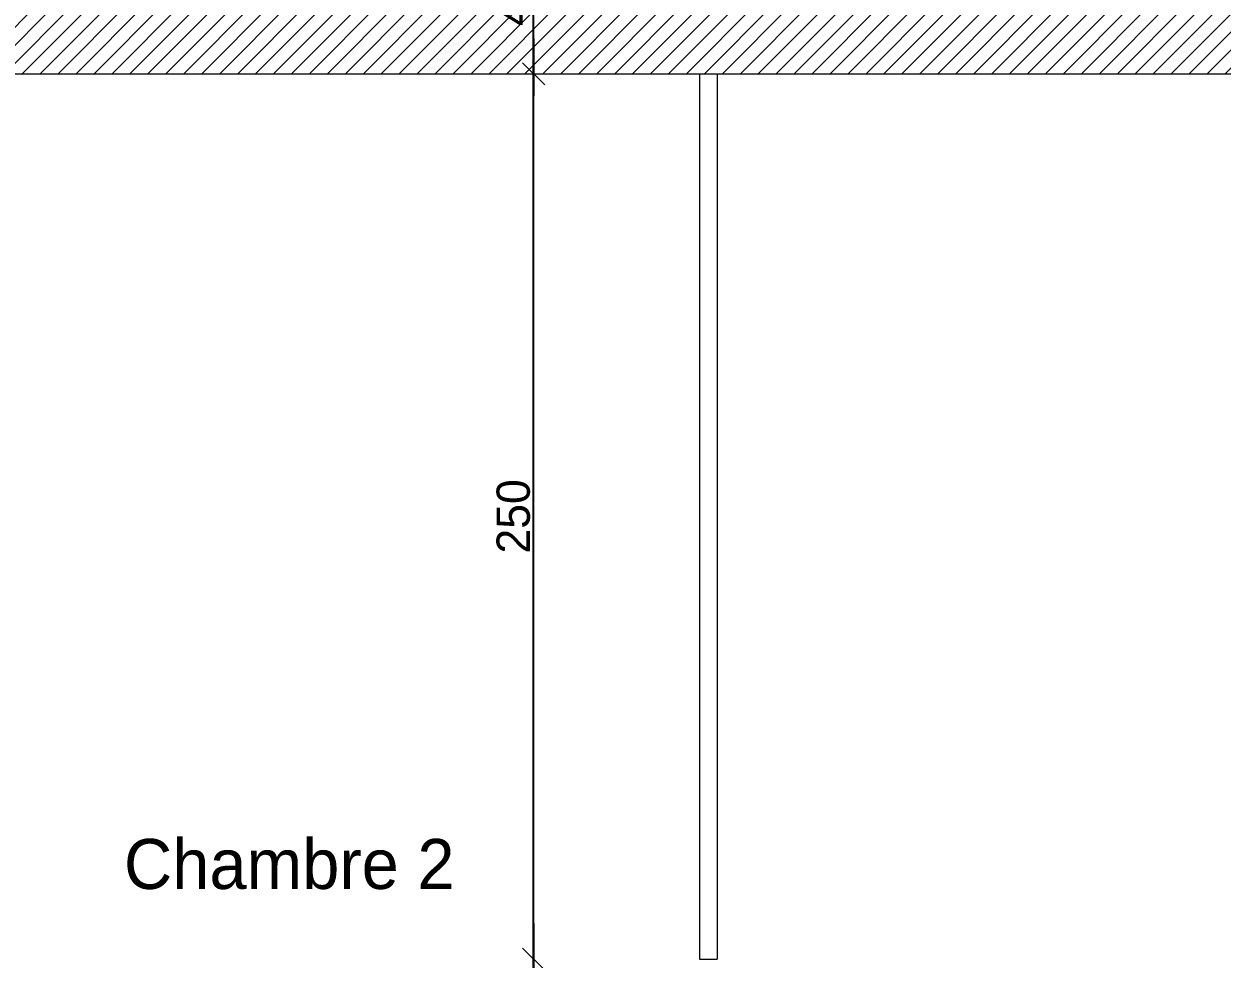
# Model space of a CAD drawing. Header units: centimetres. Extents: x -6341 to 23117, y -10090 to 8065.
# Drawn here: x 5617.1 to 5955.6, y -4466.4 to -4202.3 of the extents above; entities that cross this region are included whole.
import ezdxf

# ---------------------------------------------------------------- set-up
doc = ezdxf.new("R2010")
doc.units = ezdxf.units.CM
doc.header["$LTSCALE"] = 12.7
doc.header["$PDMODE"] = 1
doc.header["$PDSIZE"] = -2
doc.linetypes.add('VW-01', pattern=[0.83312, 0.41656, -0.41656])
doc.layers.get('0').update_dxf_attribs({"lineweight": 5})
for name, color, linetype, lineweight in [('B Général', 7, 'Continuous', 5), ('C ANNOTATIONS-cotation', 7, 'Continuous', 5), ('C ANNOTATIONS-texte', 7, 'Continuous', 5)]:
    doc.layers.add(name, color=color, linetype=linetype, lineweight=lineweight)
doc.styles.add('Arial', font='arial.ttf')
doc.styles.add('Eurostile', font='')
doc.styles.get('Eurostile').set_extended_font_data('Eurostile')
doc.dimstyles.new('100é', dxfattribs={"dimtxt": 30.30306, "dimasz": 6.232178, "dimexe": 0, "dimexo": 25, "dimgap": 1, "dimtad": 1, "dimdec": 1, "dimtxsty": 'Arial', "dimblk": 'VW_SLASH', "dimblk1": 'VW_SLASH', "dimblk2": 'VW_SLASH', "dimcen": 0, "dimdle": 10, "dimse1": 1, "dimse2": 1, "dimazin": 0, "dimtfac": 1, "dimtdec": 1, "dimtix": 1, "dimtmove": 0, "dimatfit": 0, "dimldrblk": 'VW_FILLEDARROW', "dimfxl": 1, "dimfrac": 2, "dimtolj": 1, "dimarcsym": 0})

# ---------------------------------------------------------------- blocks, each defined once
blk = doc.blocks.new('VW_SLASH')
at = {"color": 0, "linetype": 'ByBlock', "lineweight": -2}
blk.add_line((1.605, 0), (-1, 0), dxfattribs=at)
at = {"color": 0, "linetype": 'VW-01', "lineweight": 20, "flags": 128}
blk.add_lwpolyline([(0.5, 0.5), (-0.5, -0.5)], dxfattribs=at)
blk = doc.blocks.new('*D1317')
at = {"layer": 'C ANNOTATIONS-cotation', "color": 0, "linetype": 'Continuous', "lineweight": -2, "transparency": 16777216}
blk.add_line((5761.1, -4210.14), (5761.1, -4181.6), dxfattribs=at)
at = {"layer": 'Defpoints', "color": 0, "transparency": 16777216}
for p in [(5761.1, -4175.37), (5771.03, -4175.37), (5704.39, -4216.37)]:
    blk.add_point(p, dxfattribs=at)
at = {"layer": 'C ANNOTATIONS-cotation', "color": 0, "lineweight": -2, "transparency": 16777216, "xscale": 6.232177734375, "yscale": 6.232177734375, "zscale": 6.232177734375}
for p, rotation in [((5761.1, -4175.37), 90), ((5761.1, -4216.37), 270)]:
    blk.add_blockref('VW_SLASH', p, dxfattribs=dict(at, rotation=rotation))
at = {"layer": 'C ANNOTATIONS-cotation', "color": 0, "lineweight": 5, "transparency": 16777216, "insert": (5755.39, -4195.87), "char_height": 9.412, "attachment_point": 5, "rotation": 90, "style": 'Eurostile'}
blk.add_mtext('\\A1;41', dxfattribs=at)
blk = doc.blocks.new('VW_FILLEDARROW')
at = {"linetype": 'Continuous', "lineweight": 0}
blk.add_hatch(color=0, dxfattribs=at).paths.add_polyline_path([(-1.604, 0.43), (0, 0), (-1.604, -0.43)])
at = {"color": 0, "linetype": 'VW-01', "lineweight": 5, "flags": 128}
blk.add_lwpolyline([(-1.604, 0.43), (0, 0), (-1.604, -0.43)], close=True, dxfattribs=at)
blk = doc.blocks.new('*D1318')
at = {"layer": 'C ANNOTATIONS-cotation', "color": 0, "linetype": 'Continuous', "lineweight": -2, "transparency": 16777216}
blk.add_line((5761.1, -4460.14), (5761.1, -4222.6), dxfattribs=at)
at = {"layer": 'Defpoints', "color": 0, "transparency": 16777216}
for p in [(5704.39, -4216.37), (5761.1, -4216.37), (5705.04, -4466.37)]:
    blk.add_point(p, dxfattribs=at)
at = {"layer": 'C ANNOTATIONS-cotation', "color": 0, "lineweight": -2, "transparency": 16777216, "xscale": 6.232177734375, "yscale": 6.232177734375, "zscale": 6.232177734375}
for p, rotation in [((5761.1, -4216.37), 90), ((5761.1, -4466.37), 270)]:
    blk.add_blockref('VW_SLASH', p, dxfattribs=dict(at, rotation=rotation))
at = {"layer": 'C ANNOTATIONS-cotation', "color": 0, "lineweight": 5, "transparency": 16777216, "insert": (5755.39, -4341.37), "char_height": 9.412, "attachment_point": 5, "rotation": 90, "style": 'Eurostile'}
blk.add_mtext('\\A1;250', dxfattribs=at)
blk = doc.blocks.new('*D1319')
at = {"layer": 'C ANNOTATIONS-cotation', "color": 0, "linetype": 'Continuous', "lineweight": -2, "transparency": 16777216}
blk.add_line((5761.1, -4487.14), (5761.1, -4472.6), dxfattribs=at)
at = {"layer": 'Defpoints', "color": 0, "transparency": 16777216}
for p in [(5705.04, -4466.37), (5761.1, -4466.37), (5675.12, -4493.37)]:
    blk.add_point(p, dxfattribs=at)
at = {"layer": 'C ANNOTATIONS-cotation', "color": 0, "lineweight": -2, "transparency": 16777216, "xscale": 6.232177734375, "yscale": 6.232177734375, "zscale": 6.232177734375}
for p, rotation in [((5761.1, -4466.37), 90), ((5761.1, -4493.37), 270)]:
    blk.add_blockref('VW_SLASH', p, dxfattribs=dict(at, rotation=rotation))
at = {"layer": 'C ANNOTATIONS-cotation', "color": 0, "lineweight": 5, "transparency": 16777216, "insert": (5753.11, -4502.02), "char_height": 9.412, "attachment_point": 5, "rotation": 90, "style": 'Eurostile'}
blk.add_mtext('\\A1;27', dxfattribs=at)

msp = doc.modelspace()

# ---------------------------------------------------------------- hatches: boundary and pattern name
at = {"layer": 'B Général', "linetype": 'Continuous', "lineweight": 5}
h = msp.add_hatch(dxfattribs=at)
h.set_pattern_fill('50_BETON', style=0, pattern_type=2)
h.set_pattern_definition([(45, (0, 0), (2.4253472, -2.6458333), [])])
h.paths.add_polyline_path([(6191.89, -4216.37), (6207.89, -4196.37), (3520.92, -4196.37), (3536.92, -4216.37)])

# ---------------------------------------------------------------- linework, layer by layer
at = {"layer": 'B Général', "color": 7, "linetype": 'Continuous', "lineweight": 5}
for p, q in [((3546.92, -4216.37), (6181.89, -4216.37)), ((5203.04, -4216.37), (6181.89, -4216.37)), ((5807.96, -4216.37), (5807.96, -4466.37)), ((5807.96, -4216.37), (5812.96, -4216.37)), ((5812.96, -4216.37), (5812.96, -4466.37)), ((5807.96, -4466.37), (5812.96, -4466.37))]:
    msp.add_line(p, q, dxfattribs=at)
at = {"layer": 'B Général', "color": 7, "linetype": 'Continuous', "lineweight": 13}
for p, q in [((5807.96, -4216.37), (5807.96, -4466.37)), ((5812.96, -4216.37), (5812.96, -4466.37))]:
    msp.add_line(p, q, dxfattribs=at)

# ---------------------------------------------------------------- texts
at = {"layer": 'C ANNOTATIONS-texte', "color": 7, "insert": (5645.37, -4432.46), "char_height": 14.118, "attachment_point": 1, "rotation": 0, "line_spacing_factor": 0.894142, "style": 'Eurostile'}
msp.add_mtext('Chambre 2', dxfattribs=at)

# ---------------------------------------------------------------- dimensions: what is measured, and where the dimension line sits
at = {"layer": 'C ANNOTATIONS-cotation', "color": 7, "linetype": 'Continuous', "lineweight": 5}
for base, p1, p2, picture, middle in [((5761.1, -4175.37), (5704.39, -4216.37), (5771.03, -4175.37), '*D1317', (5755.39, -4195.87)), ((5761.1, -4216.37), (5705.04, -4466.37), (5704.39, -4216.37), '*D1318', (5755.39, -4341.37))]:
    dim = msp.add_linear_dim(base=base, p1=p1, p2=p2, angle=270, dimstyle='100é', override={"dimtxt": 9.412001, "dimdec": 0, "dimpost": '<>', "dimtxsty": 'Eurostile', "dimtmove": 2}, dxfattribs=at)
    dim.commit()
    dim.dimension.update_dxf_attribs({"geometry": picture, "text_midpoint": middle})
dim = msp.add_linear_dim(base=(5761.1, -4466.37), p1=(5675.12, -4493.37), p2=(5705.04, -4466.37), angle=270, dimstyle='100é', override={"dimtxt": 9.412001, "dimdec": 0, "dimpost": '<>', "dimtxsty": 'Eurostile', "dimtix": 0, "dimtmove": 2}, dxfattribs=at)
dim.commit()
dim.dimension.update_dxf_attribs({"geometry": '*D1319', "text_midpoint": (5753.11, -4502.02), "dimtype": 160})

doc.saveas('drawing.dxf')
